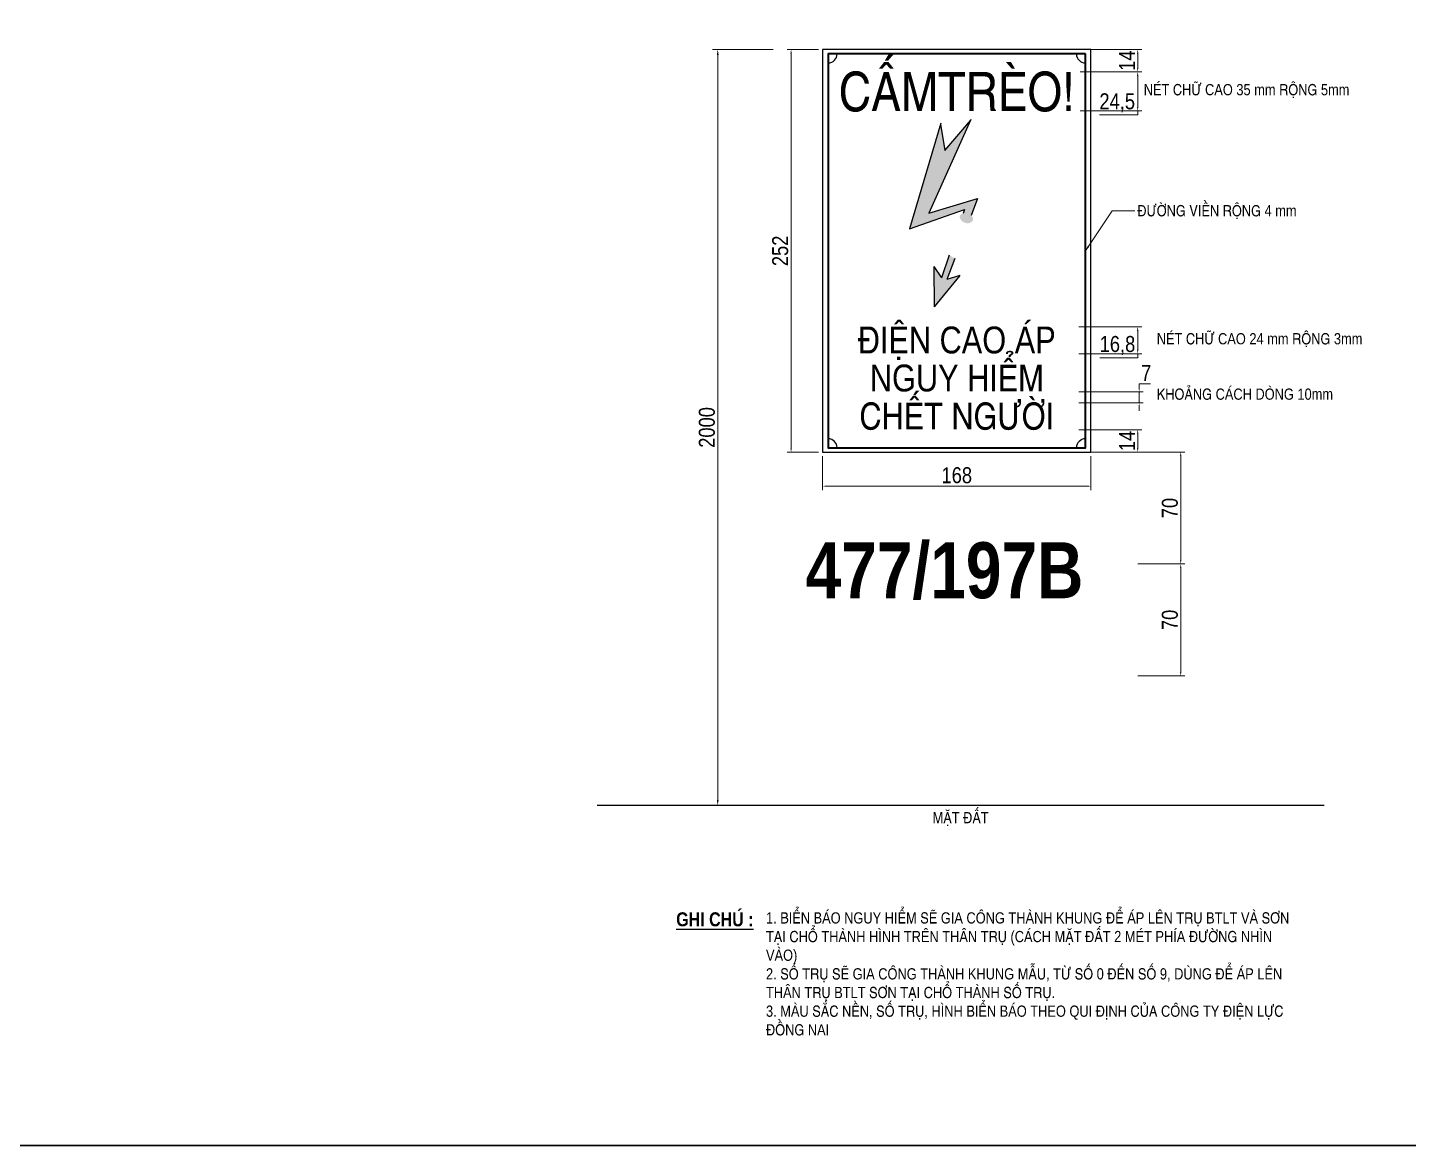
# Model space of a CAD drawing. Header units: millimetres. Extents: x -23083795 to 376618, y 113268 to 3804440.
# Drawn here: x 296592 to 301778, y 114283 to 118480 of the extents above; entities that cross this region are included whole.
import ezdxf

# ---------------------------------------------------------------- set-up
doc = ezdxf.new("R2010")
doc.units = ezdxf.units.MM
doc.header["$LTSCALE"] = 6
for name, color, linetype, lineweight in [('Netcoban', 4, 'Continuous', 25), ('Netlon', 5, 'Continuous', 40), ('netlonkhungten', 32, 'Continuous', 35)]:
    doc.layers.add(name, color=color, linetype=linetype, lineweight=lineweight)
doc.styles.get("Standard").update_dxf_attribs({"font": 'VHELVCN_1.TTF', "height": 60})
doc.dimstyles.new('ISO-30', dxfattribs={"dimtxt": 60, "dimasz": 20, "dimexe": 20, "dimexo": 20, "dimgap": 10, "dimtad": 1, "dimtoh": 1, "dimdec": 0, "dimrnd": 1, "dimtxsty": 'Standard', "dimcen": 25, "dimclrd": 7, "dimclre": 7, "dimadec": 0, "dimazin": 0, "dimtfac": 1, "dimtdec": 0, "dimtmove": 0, "dimatfit": 3, "dimfxl": 1, "dimlwd": 0, "dimlwe": 0, "dimarcsym": 0})
doc.dimstyles.new('ISO-5', dxfattribs={"dimtxt": 6, "dimasz": 15, "dimexe": 15, "dimexo": 15, "dimgap": 10, "dimtad": 1, "dimtoh": 1, "dimdec": 1, "dimlfac": 0.166667, "dimtxsty": 'Standard', "dimcen": 25, "dimclrd": 7, "dimclre": 7, "dimadec": 0, "dimazin": 0, "dimtfac": 1, "dimtdec": 1, "dimtmove": 0, "dimatfit": 3, "dimfxl": 1, "dimlwd": 0, "dimlwe": 0, "dimarcsym": 0})

# ---------------------------------------------------------------- blocks, each defined once
blk = doc.blocks.new('*D294')
at = {"layer": 'Defpoints', "color": 0, "transparency": 16777216}
for p in [(299412.8, 118397.9), (299184.3, 115560.2), (299412.8, 115560.2)]:
    blk.add_point(p, dxfattribs=at)
at = {"layer": 'Netcoban', "color": 7, "lineweight": 0, "transparency": 16777216}
for p, q in [((299392.8, 118397.9), (299164.3, 118397.9)), ((299184.3, 118377.9), (299184.3, 115580.2)), ((299392.8, 115560.2), (299164.3, 115560.2))]:
    blk.add_line(p, q, dxfattribs=at)
at = {"layer": 'Netcoban', "color": 7, "transparency": 16777216}
for points in [[(299180.9, 118377.9), (299187.6, 118377.9), (299184.3, 118397.9)], [(299180.9, 115580.2), (299187.6, 115580.2), (299184.3, 115560.2)]]:
    blk.add_solid(points, dxfattribs=at)
at = {"layer": 'Netcoban', "color": 0, "transparency": 16777216, "insert": (299143.6, 116979), "char_height": 60, "attachment_point": 5, "rotation": 90}
blk.add_mtext('2000', dxfattribs=at)
blk = doc.blocks.new('*D295')
at = {"layer": 'Defpoints', "color": 0, "transparency": 16777216}
for p in [(299578.1, 116885.9), (300586.1, 116885.9), (300586.1, 116758.5)]:
    blk.add_point(p, dxfattribs=at)
at = {"layer": 'Netcoban', "color": 7, "lineweight": 0, "transparency": 16777216}
for p, q in [((299578.1, 116870.9), (299578.1, 116743.5)), ((300586.1, 116870.9), (300586.1, 116743.5)), ((299593.1, 116758.5), (300571.1, 116758.5))]:
    blk.add_line(p, q, dxfattribs=at)
at = {"layer": 'Netcoban', "color": 7, "transparency": 16777216}
for points in [[(299593.1, 116761), (299593.1, 116756), (299578.1, 116758.5)], [(300571.1, 116761), (300571.1, 116756), (300586.1, 116758.5)]]:
    blk.add_solid(points, dxfattribs=at)
at = {"layer": 'Netcoban', "color": 0, "transparency": 16777216, "insert": (300082.1, 116799.2), "char_height": 60, "attachment_point": 5}
blk.add_mtext('168', dxfattribs=at)
blk = doc.blocks.new('*D296')
at = {"layer": 'Defpoints', "color": 0, "transparency": 16777216}
for p in [(299578.1, 118397.9), (299459.7, 116885.9), (299578.1, 116885.9)]:
    blk.add_point(p, dxfattribs=at)
at = {"layer": 'Netcoban', "color": 7, "lineweight": 0, "transparency": 16777216}
for p, q in [((299563.1, 118397.9), (299444.7, 118397.9)), ((299459.7, 118382.9), (299459.7, 116900.9)), ((299563.1, 116885.9), (299444.7, 116885.9))]:
    blk.add_line(p, q, dxfattribs=at)
at = {"layer": 'Netcoban', "color": 7, "transparency": 16777216}
for points in [[(299457.2, 118382.9), (299462.2, 118382.9), (299459.7, 118397.9)], [(299457.2, 116900.9), (299462.2, 116900.9), (299459.7, 116885.9)]]:
    blk.add_solid(points, dxfattribs=at)
at = {"layer": 'Netcoban', "color": 0, "transparency": 16777216, "insert": (299419.1, 117641.9), "char_height": 60, "attachment_point": 5, "rotation": 90}
blk.add_mtext('252', dxfattribs=at)
blk = doc.blocks.new('*D297')
at = {"layer": 'Defpoints', "color": 0, "transparency": 16777216}
for p in [(300526, 118397.9), (300761.7, 118397.9), (300530.7, 118314.1)]:
    blk.add_point(p, dxfattribs=at)
at = {"layer": 'Netcoban', "color": 7, "lineweight": 0, "transparency": 16777216}
for p, q in [((300541, 118397.9), (300776.7, 118397.9)), ((300761.7, 118329.1), (300761.7, 118382.9)), ((300545.7, 118314.1), (300776.7, 118314.1))]:
    blk.add_line(p, q, dxfattribs=at)
at = {"layer": 'Netcoban', "color": 7, "transparency": 16777216}
for points in [[(300759.2, 118382.9), (300764.2, 118382.9), (300761.7, 118397.9)], [(300759.2, 118329.1), (300764.2, 118329.1), (300761.7, 118314.1)]]:
    blk.add_solid(points, dxfattribs=at)
at = {"layer": 'Netcoban', "color": 0, "transparency": 16777216, "insert": (300721.7, 118356), "char_height": 60, "attachment_point": 5, "rotation": 90}
blk.add_mtext('14', dxfattribs=at)
blk = doc.blocks.new('*D298')
at = {"layer": 'Defpoints', "color": 0, "transparency": 16777216}
for p in [(300530.7, 118314.1), (300530.7, 118167.1), (300761.7, 118167.1)]:
    blk.add_point(p, dxfattribs=at)
at = {"layer": 'Netcoban', "color": 7, "lineweight": 0, "transparency": 16777216}
for p, q in [((300545.7, 118314.1), (300776.7, 118314.1)), ((300761.7, 118299.1), (300761.7, 118182.1)), ((300545.7, 118167.1), (300776.7, 118167.1)), ((300761.7, 118152.1), (300617.8, 118152.1)), ((300761.7, 118167.1), (300761.7, 118152.1))]:
    blk.add_line(p, q, dxfattribs=at)
at = {"layer": 'Netcoban', "color": 7, "transparency": 16777216}
for points in [[(300759.2, 118299.1), (300764.2, 118299.1), (300761.7, 118314.1)], [(300759.2, 118182.1), (300764.2, 118182.1), (300761.7, 118167.1)]]:
    blk.add_solid(points, dxfattribs=at)
at = {"layer": 'Netcoban', "color": 0, "transparency": 16777216, "insert": (300684.7, 118197.9), "char_height": 60, "attachment_point": 5}
blk.add_mtext('24,5', dxfattribs=at)
blk = doc.blocks.new('*D299')
at = {"layer": 'Defpoints', "color": 0, "transparency": 16777216}
for p in [(300526, 116970.3), (300761.7, 116970.3), (300536.5, 116886.3)]:
    blk.add_point(p, dxfattribs=at)
at = {"layer": 'Netcoban', "color": 7, "lineweight": 0, "transparency": 16777216}
for p, q in [((300541, 116970.3), (300776.7, 116970.3)), ((300761.7, 116901.3), (300761.7, 116955.3)), ((300551.5, 116886.3), (300776.7, 116886.3))]:
    blk.add_line(p, q, dxfattribs=at)
at = {"layer": 'Netcoban', "color": 7, "transparency": 16777216}
for points in [[(300759.2, 116955.3), (300764.2, 116955.3), (300761.7, 116970.3)], [(300759.2, 116901.3), (300764.2, 116901.3), (300761.7, 116886.3)]]:
    blk.add_solid(points, dxfattribs=at)
at = {"layer": 'Netcoban', "color": 0, "transparency": 16777216, "insert": (300721.7, 116928.3), "char_height": 60, "attachment_point": 5, "rotation": 90}
blk.add_mtext('14', dxfattribs=at)
blk = doc.blocks.new('*D300')
at = {"layer": 'Defpoints', "color": 0, "transparency": 16777216}
for p in [(300526, 117113.1), (300767.1, 117113.1), (300526, 117071.1)]:
    blk.add_point(p, dxfattribs=at)
at = {"layer": 'Netcoban', "color": 7, "lineweight": 0, "transparency": 16777216}
for p, q in [((300541, 117113.1), (300782.1, 117113.1)), ((300767.1, 117128.1), (300767.1, 117143.1)), ((300767.1, 117143.1), (300810, 117143.1)), ((300767.1, 117071.1), (300767.1, 117113.1)), ((300541, 117071.1), (300782.1, 117071.1)), ((300767.1, 117056.1), (300767.1, 117041.1))]:
    blk.add_line(p, q, dxfattribs=at)
at = {"layer": 'Netcoban', "color": 7, "transparency": 16777216}
for points in [[(300764.6, 117128.1), (300769.6, 117128.1), (300767.1, 117113.1)], [(300764.6, 117056.1), (300769.6, 117056.1), (300767.1, 117071.1)]]:
    blk.add_solid(points, dxfattribs=at)
at = {"layer": 'Netcoban', "color": 0, "transparency": 16777216, "insert": (300793.5, 117183.1), "char_height": 60, "attachment_point": 5}
blk.add_mtext('7', dxfattribs=at)
blk = doc.blocks.new('*D301')
at = {"layer": 'Defpoints', "color": 0, "transparency": 16777216}
for p in [(300526, 117356.7), (300526, 117255.9), (300761.7, 117255.9)]:
    blk.add_point(p, dxfattribs=at)
at = {"layer": 'Netcoban', "color": 7, "lineweight": 0, "transparency": 16777216}
for p, q in [((300541, 117356.7), (300776.7, 117356.7)), ((300761.7, 117341.7), (300761.7, 117270.9)), ((300541, 117255.9), (300776.7, 117255.9)), ((300761.7, 117240.9), (300619.5, 117240.9)), ((300761.7, 117255.9), (300761.7, 117240.9))]:
    blk.add_line(p, q, dxfattribs=at)
at = {"layer": 'Netcoban', "color": 7, "transparency": 16777216}
for points in [[(300759.2, 117341.7), (300764.2, 117341.7), (300761.7, 117356.7)], [(300759.2, 117270.9), (300764.2, 117270.9), (300761.7, 117255.9)]]:
    blk.add_solid(points, dxfattribs=at)
at = {"layer": 'Netcoban', "color": 0, "transparency": 16777216, "insert": (300685.6, 117286.7), "char_height": 60, "attachment_point": 5}
blk.add_mtext('16,8', dxfattribs=at)

msp = doc.modelspace()

# ---------------------------------------------------------------- hatches: boundary and pattern name
at = {"layer": 'Netcoban'}
h = msp.add_hatch(color=256, dxfattribs=at)
edge = h.paths.add_edge_path()
edge.add_line((299904.66024, 117724.95697), (300111.1953, 117796.7486))
edge.add_line((300111.1953, 117796.7486), (300106.41442, 117782.50872))
edge.add_spline(control_points=[(300106.41442, 117782.50872), (300107.88129, 117782.85689), (300119.03419, 117784.77367), (300129.91199, 117781.86758), (300136.06975, 117775.51771), (300136.437, 117775.11537)], knot_values=[2.1972027839, 2.1972027839, 2.1972027839, 2.1972027839, 3.0212163859, 8.3161988276, 8.662607277, 8.662607277, 8.662607277, 8.662607277], degree=3, periodic=0)
edge.add_line((300136.437, 117775.11537), (300160.51261, 117838.62021))
edge.add_line((300160.51261, 117838.62021), (299976.95651, 117783.34683))
edge.add_line((299976.95651, 117783.34683), (300134.25966, 118132.7445))
edge.add_line((300134.25966, 118132.7445), (300037.13799, 118018.49894))
edge.add_line((300037.13799, 118018.49894), (300020.96929, 118118.10148))
edge.add_line((300020.96929, 118118.10148), (299904.66024, 117724.95697))
edge = h.paths.add_edge_path(flags=17)
edge.add_spline(control_points=[(300142.55169, 117766.45999), (300140.36068, 117769.99284), (300133.6087, 117780.87997), (300113.62263, 117786.21941), (300090.62886, 117777.55984), (300096.5092, 117753.22085), (300118.10843, 117742.55039), (300137.53177, 117748.18653), (300144.27849, 117758.3153), (300143.09882, 117763.8794), (300142.55169, 117766.45999)], knot_values=[0, 0, 0, 0, 2.5436112332, 7.8385936749, 11.8790547879, 14.6687793867, 21.1195091593, 24.6105936088, 26.454435324, 28.0492666986, 28.0492666986, 28.0492666986, 28.0492666986], degree=3, periodic=0)
edge = h.paths.add_edge_path()
edge.add_line((300045.07155, 117534.11843), (300075.20841, 117613.61119))
edge.add_spline(control_points=[(300075.20841, 117613.61119), (300067.72152, 117617.58281), (300060.55913, 117621.67344), (300053.8453, 117625.93123)], knot_values=[455.2695644876, 455.2695644876, 455.2695644876, 455.2695644876, 485.6314391366, 485.6314391366, 485.6314391366, 485.6314391366], degree=3, periodic=0)
edge.add_line((300053.8453, 117625.93123), (300025.19794, 117540.60488))
edge.add_line((300025.19794, 117540.60488), (299996.36308, 117583.09343))
edge.add_line((299996.36308, 117583.09343), (299996.8383, 117431.50439))
edge.add_line((299996.8383, 117431.50439), (300092.95449, 117549.42279))
edge.add_line((300092.95449, 117549.42279), (300045.07155, 117534.11843))
h = msp.add_hatch(color=256, dxfattribs=at)
edge = h.paths.add_edge_path()
edge.add_line((300134.25966, 118132.7445), (300037.13799, 118018.49894))
edge.add_line((300037.13799, 118018.49894), (300020.96929, 118118.10148))
edge.add_line((300020.96929, 118118.10148), (299904.66024, 117724.95697))
edge.add_line((299904.66024, 117724.95697), (300111.1953, 117796.7486))
edge.add_line((300111.1953, 117796.7486), (300106.41442, 117782.50872))
edge.add_spline(control_points=[(300106.41442, 117782.50872), (300107.88129, 117782.85689), (300115.32901, 117784.13689), (300122.39416, 117783.33563), (300127.25419, 117781.40096)], knot_values=[4.1187972574, 4.1187972574, 4.1187972574, 4.1187972574, 4.8604094992, 7.7963465493, 7.7963465493, 7.7963465493, 7.7963465493], degree=3, periodic=0)
edge.add_line((300127.25419, 117781.40096), (300138.81996, 117781.40096))
edge.add_line((300138.81996, 117781.40096), (300160.51261, 117838.62021))
edge.add_line((300160.51261, 117838.62021), (299976.95651, 117783.34683))
edge.add_line((299976.95651, 117783.34683), (300134.25966, 118132.7445))

# ---------------------------------------------------------------- linework, layer by layer
for p, q in [((300021.77941, 118120.83983), (299904.66024, 117724.95697)), ((300135.27904, 118135.00873), (299976.95651, 117783.34683)), ((300020.96929, 118118.10148), (300037.13799, 118018.49894)), ((300037.13799, 118018.49894), (300134.25966, 118132.7445)), ((299976.95651, 117783.34683), (300160.51261, 117838.62021)), ((300160.51261, 117838.62021), (300136.437, 117775.11537)), ((299904.66024, 117724.95697), (300111.1953, 117796.7486)), ((300111.1953, 117796.7486), (300106.41442, 117782.50872)), ((300053.88246, 117626.04193), (300025.19794, 117540.60488)), ((299996.36308, 117583.09343), (300025.19794, 117540.60488)), ((299996.36308, 117583.09343), (299996.8383, 117431.50439)), ((300075.24572, 117613.70958), (300045.07155, 117534.11843)), ((300092.95449, 117549.42279), (299996.8383, 117431.50439)), ((300092.95449, 117549.42279), (300045.07155, 117534.11843)), ((299578.1377, 116885.91929), (300586.1377, 116885.91929)), ((298731.19022, 115560.17096), (301462.10585, 115560.17096))]:
    msp.add_line(p, q, dxfattribs=at)
at = {"layer": 'Netcoban', "color": 7, "lineweight": 0}
for p, q in [((300762.66964, 116886.30698), (300938.21639, 116886.30698)), ((300923.21639, 116871.30698), (300923.21639, 116481.30698)), ((300762.66964, 116466.30698), (300938.21639, 116466.30698)), ((300762.66964, 116466.30698), (300938.21639, 116466.30698)), ((300923.21639, 116451.30698), (300923.21639, 116061.30698)), ((300762.66964, 116046.30698), (300938.21639, 116046.30698))]:
    msp.add_line(p, q, dxfattribs=at)
at = {"layer": 'Netcoban'}
msp.add_lwpolyline([(299578.1377, 118397.91929), (299578.1377, 116885.91929), (300586.1377, 116885.91929), (300586.1377, 118397.91929)], close=True, dxfattribs=at)
for centre, start, end in [((299599.1377, 118381.11929), 270, 0), ((300565.1377, 118381.11929), 180, 270), ((299599.1377, 116902.71929), 0, 90), ((300565.1377, 116902.71929), 90, 180)]:
    msp.add_arc(centre, 33.60125, start, end, dxfattribs=at)
at = {"layer": 'Netcoban', "color": 7}
for points in [[(300920.71639, 116871.30698), (300925.71639, 116871.30698), (300923.21639, 116886.30698)], [(300920.71639, 116481.30698), (300925.71639, 116481.30698), (300923.21639, 116466.30698)], [(300920.71639, 116451.30698), (300925.71639, 116451.30698), (300923.21639, 116466.30698)], [(300920.71639, 116061.30698), (300925.71639, 116061.30698), (300923.21639, 116046.30698)]]:
    msp.add_solid(points, dxfattribs=at)
at = {"layer": 'Netlon'}
msp.add_lwpolyline([(300565.1377, 118381.11929), (299599.1377, 118381.11929), (299599.1377, 116902.71929), (300565.1377, 116902.71929)], close=True, dxfattribs=at)
at = {"layer": 'netlonkhungten'}
msp.add_lwpolyline([(290303.95978, 128659.81248), (310150.10347, 128659.81248), (310150.10347, 114283.45961), (290303.95978, 114283.45961)], close=True, dxfattribs=at)

# ---------------------------------------------------------------- texts
at = {"layer": 'Netcoban'}
for s, insert, char_height, width, attachment_point in [('{\\fVNI-Helve-Condense|b1|i0|c0|p2;CAÁMTREØO!}', (300082.1377, 118313.91929), 147, 1007.64678, 2), ('NEÙT CHÖÕ CAO 35 mm ROÄNG 5mm', (300784.30683, 118268.24538), 42, 872.4551148, 1), ('ÑÖÔØNG VIEÀN ROÄNG 4 mm', (300760.2785, 117813.79049), 42, 660.6434038, 1), ('ÑIEÄN CAO AÙP', (300082.1377, 117357.7053), 100.8, 1007.64678, 2), ('NEÙT CHÖÕ CAO 24 mm ROÄNG 3mm', (300833.14234, 117333.0498), 42, 872.45508, 1), ('NGUY HIEÅM', (300082.1377, 117214.9053), 100.8, 1007.64678, 2), ('CHEÁT NGÖÔØI', (300082.1377, 117072.1053), 100.8, 1007.64678, 2), ('KHOAÛNG CAÙCH DOØNG 10mm', (300833.14234, 117125.05464), 42, 872.45508, 1), ('\\A1;{\\fVNI-Helve-Condense|b1|i0|c0|p2;477/197B}', (300035.86592, 116547.79167), 210, 1128.2649423, 2), ('MAËT ÑAÁT', (300096.64803, 115534.77634), 42, 872.45508, 2), ('{\\fVNI-Helve-Condense|b1|i0|c0|p2;\\LGHI CHUÙ :}', (299028.19274, 115158.48292), 52.5, 318.02946, 1), ('1. BIEÅN BAÙO NGUY HIEÅM SEÕ GIA COÂNG THAØNH KHUNG ÑEÅ AÙP LEÂN TRUÏ BTLT VAØ SÔN TAÏI CHOÅ THAØNH HÌNH TREÂN THAÂN TRUÏ (CAÙCH MAËT ÑAÁT 2 MEÙT PHÍA ÑÖÔØNG NHÌN VAØO)\\P2. SOÁ TRUÏ SEÕ GIA COÂNG THAØNH KHUNG MAÃU, TÖØ SOÁ 0 ÑEÁN SOÁ 9, DUØNG ÑEÅ AÙP LEÂN THAÂN TRUÏ BTLT SÔN TAÏI CHOÅ THAØNH SOÁ TRUÏ.\\P3. MAØU SAÉC NEÀN, SOÁ TRUÏ, HÌNH BIEÅN BAÙO THEO QUI ÑÒNH CUÛA COÂNG TY ÑIEÄN LÖÏC ÑOÀNG NAI', (299365.50329, 115158.48292), 42, 2018.18953, 1)]:
    msp.add_mtext(s, dxfattribs=dict(at, insert=insert, char_height=char_height, width=width, attachment_point=attachment_point))
at = {"layer": 'Netcoban', "char_height": 60, "attachment_point": 5, "rotation": 90}
for insert in [(300882.57639, 116676.30698), (300882.57639, 116256.30698)]:
    msp.add_mtext('70', dxfattribs=dict(at, insert=insert))

# ---------------------------------------------------------------- dimensions: what is measured, and where the dimension line sits
at = {"layer": 'Netcoban'}
for base, p1, p2, picture, middle in [((300761.68445, 118397.91929), (300530.73556, 118314.07054), (300526.00866, 118397.91929), '*D297', (300761.68445, 118355.99491)), ((300767.06845, 117113.10698), (300526.00866, 117071.10698), (300526.00866, 117113.10698), '*D300', (300793.54845, 117143.10698)), ((300761.68445, 116970.30698), (300536.50866, 116886.30698), (300526.00866, 116970.30698), '*D299', (300761.68445, 116928.30698))]:
    dim = msp.add_linear_dim(base=base, p1=p1, p2=p2, angle=90, dimstyle='ISO-5', dxfattribs=at)
    dim.commit()
    dim.dimension.update_dxf_attribs({"geometry": picture, "text_midpoint": middle, "dimtype": 160})
dim = msp.add_linear_dim(base=(299184.26804, 115560.17096), p1=(299412.75199, 118397.91929), p2=(299412.75199, 115560.17096), angle=90, text='2000', dimstyle='ISO-30', dxfattribs=at)
dim.commit()
dim.dimension.update_dxf_attribs({"geometry": '*D294', "text_midpoint": (299143.62804, 116979.04512)})
for base, p1, p2, picture, middle in [((299459.69026, 116885.91929), (299578.1377, 118397.91929), (299578.1377, 116885.91929), '*D296', (299419.05026, 117641.91929)), ((300761.68445, 118167.07054), (300530.73556, 118314.07054), (300530.73556, 118167.07054), '*D298', (300684.72445, 118197.91054)), ((300761.68445, 117255.90698), (300526.00866, 117356.70698), (300526.00866, 117255.90698), '*D301', (300685.60445, 117286.74698))]:
    dim = msp.add_linear_dim(base=base, p1=p1, p2=p2, angle=90, dimstyle='ISO-5', dxfattribs=at)
    dim.commit()
    dim.dimension.update_dxf_attribs({"geometry": picture, "text_midpoint": middle})
dim = msp.add_linear_dim(base=(300586.1377, 116758.53081), p1=(299578.1377, 116885.91929), p2=(300586.1377, 116885.91929), dimstyle='ISO-5', dxfattribs=at)
dim.commit()
dim.dimension.update_dxf_attribs({"geometry": '*D295', "text_midpoint": (300082.1377, 116799.17081)})

# ---------------------------------------------------------------- leaders
at = {"layer": 'Netcoban', "annotation_type": 0, "has_hookline": 1, "hookline_direction": 0, "text_width": 608.16}
msp.add_leader([(300565.1377, 117641.91929), (300665.92325, 117792.79049), (300750.2785, 117792.79049)], dimstyle='ISO-30', override={"dimgap": 10, "dimtad": 0}, dxfattribs=at)

doc.saveas('drawing.dxf')
